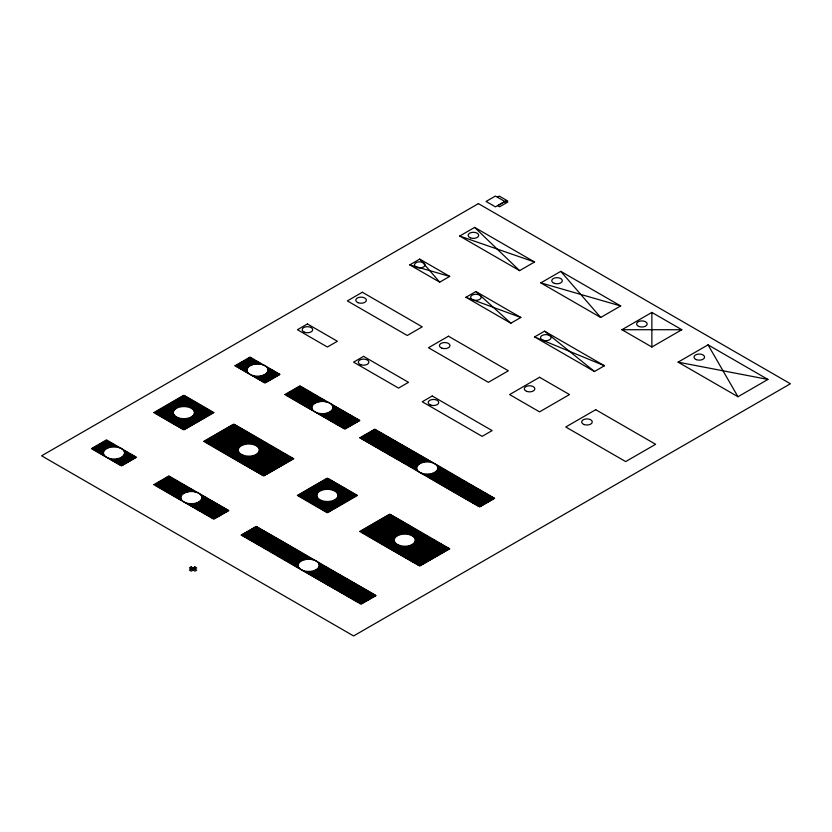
<?xml version="1.0" encoding="UTF-8"?>
<svg xmlns="http://www.w3.org/2000/svg" width="832" height="832" viewBox="0 0 832 832"><rect width="100%" height="100%" fill="white"/><g stroke="black" fill="none" stroke-linecap="round" stroke-linejoin="round"><path stroke-width="1.25" d="M497.411 197.174L499.283 196.092L507.77 200.99L505.898 202.072L495.435 196.05L486.075 201.458L495.435 206.866L504.795 201.458M91.52 448.604L106.496 439.962L136.448 457.257L121.472 465.899L91.52 448.604L106.496 448.604M153.92 412.578L183.872 395.294L213.824 412.578L183.872 429.874L153.92 412.578L173.285 412.578M235.04 365.747L250.016 357.105L279.968 374.39L264.992 383.042L235.04 365.747L250.016 365.747M409.76 264.878L419.744 259.106L449.696 276.401L439.712 282.162L409.76 264.878L449.696 276.401M459.68 236.049L474.656 227.406L534.56 261.997L519.584 270.639L459.68 236.049L534.56 261.997M203.84 441.407L233.792 424.112L293.696 458.692L263.744 475.987L203.84 441.407L263.744 441.407M284.96 394.566L299.936 385.923L359.84 420.503L344.864 429.156L284.96 394.566L314.912 394.566M465.92 297.294L475.904 291.533L520.832 317.47L510.848 323.232L465.92 297.294L520.832 317.47M153.92 484.64L168.896 475.987L228.8 510.578L213.824 519.22L153.92 484.64L183.872 484.64M540.8 282.89L560.768 271.357L620.672 305.947L600.704 317.47L540.8 282.89L620.672 305.947M359.84 437.798L374.816 429.156L494.624 498.326L479.648 506.969L359.84 437.798L389.792 437.798M534.56 336.929L544.544 331.167L604.448 365.747L594.464 371.509L534.56 336.929L604.448 365.747M297.44 495.446L327.392 478.15L357.344 495.446L327.392 512.73L297.44 495.446L316.805 495.446M241.28 535.07L256.256 526.427L376.064 595.598L361.088 604.24L241.28 535.07L271.232 535.07M621.92 329.722L651.872 312.426L681.824 329.722L651.872 347.017L621.92 329.722L681.824 329.722M359.84 531.471L389.792 514.176L449.696 548.766L419.744 566.051L359.84 531.471L419.744 531.471M678.08 362.149L708.032 344.854L767.936 379.434L737.984 396.729L678.08 362.149L767.936 379.434M249.163 357.594L250.869 357.594M247.395 358.613L252.637 358.613M245.627 359.632L254.405 359.632M243.87 360.651L256.162 360.651M242.102 361.67L257.93 361.67M240.334 362.69L259.698 362.69M238.566 363.709L261.466 363.709M236.808 364.728L252.356 364.728M262.652 364.728L263.224 364.728M236.808 366.766L248.591 366.766M238.566 367.786L247.686 367.786M267.322 367.786L268.518 367.786M240.334 368.805L247.146 368.805M267.862 368.805L270.286 368.805M242.102 369.824L246.927 369.824M268.081 369.824L272.054 369.824M243.87 370.843L247 370.843M268.008 370.843L273.822 370.843M245.627 371.862L247.374 371.862M267.634 371.862L275.579 371.862M247.395 372.882L248.102 372.882M266.906 372.882L277.347 372.882M265.762 373.901L279.115 373.901M263.952 374.92L279.063 374.92M252.689 375.939L254.519 375.939M260.489 375.939L277.295 375.939M254.457 376.958L275.527 376.958M256.214 377.978L273.77 377.978M257.982 378.997L272.002 378.997M259.75 380.016L270.234 380.016M261.518 381.035L268.466 381.035M263.276 382.054L266.708 382.054M299.083 386.422L300.789 386.422M297.315 387.431L302.557 387.431M295.547 388.45L304.325 388.45M293.79 389.47L306.082 389.47M292.022 390.489L307.85 390.489M290.254 391.508L309.618 391.508M288.486 392.527L311.386 392.527M286.728 393.546L313.144 393.546M286.728 395.585L316.68 395.585M182.156 396.282L185.588 396.282M288.486 396.604L318.438 396.604M180.398 397.301L187.346 397.301M290.254 397.623L320.206 397.623M178.63 398.32L189.114 398.32M292.022 398.642L321.974 398.642M176.862 399.339L190.882 399.339M293.79 399.662L323.742 399.662M175.094 400.358L192.65 400.358M295.547 400.681L325.499 400.681M173.337 401.378L194.407 401.378M297.315 401.7L319.249 401.7M325.551 401.7L327.267 401.7M171.569 402.397L196.175 402.397M299.083 402.719L315.879 402.719M169.801 403.416L197.943 403.416M300.841 403.738L314.101 403.738M168.043 404.435L199.701 404.435M302.609 404.758L312.967 404.758M331.833 404.758L332.561 404.758M166.275 405.454L201.469 405.454M304.377 405.777L312.26 405.777M332.54 405.777L334.329 405.777M164.507 406.474L203.237 406.474M306.134 406.796L311.886 406.796M332.914 406.796L336.086 406.796M162.75 407.482L178.017 407.482M189.727 407.482L204.994 407.482M307.902 407.815L311.823 407.815M332.977 407.815L337.854 407.815M160.982 408.502L175.978 408.502M191.766 408.502L206.762 408.502M309.67 408.834L312.052 408.834M332.748 408.834L339.622 408.834M159.214 409.521L174.699 409.521M193.045 409.521L208.53 409.521M311.438 409.854L312.603 409.854M332.197 409.854L341.39 409.854M157.446 410.54L173.888 410.54M193.856 410.54L210.298 410.54M331.271 410.873L343.148 410.873M155.688 411.559L173.43 411.559M194.314 411.559L212.056 411.559M329.836 411.892L344.916 411.892M194.459 412.578A10.587 6.115 0 0 0 178.578 407.285A10.587 6.115 0 0 0 178.578 417.872A10.587 6.115 0 0 0 194.459 412.578L213.824 412.578M316.732 412.911L317.346 412.911M327.454 412.911L346.684 412.911M155.688 413.598L173.43 413.598M194.314 413.598L212.056 413.598M318.49 413.93L348.442 413.93M157.446 414.617L173.888 414.617M193.856 414.617L210.298 414.617M320.258 414.95L350.21 414.95M159.214 415.636L174.699 415.636M193.045 415.636L208.53 415.636M322.026 415.969L351.978 415.969M160.982 416.655L175.978 416.655M191.766 416.655L206.762 416.655M323.794 416.988L353.746 416.988M162.75 417.674L178.017 417.674M189.727 417.674L204.994 417.674M325.551 418.007L355.503 418.007M164.507 418.694L203.237 418.694M327.319 419.026L357.271 419.026M166.275 419.713L201.469 419.713M329.087 420.046L359.039 420.046M168.043 420.732L199.701 420.732M330.845 421.065L358.883 421.065M169.801 421.751L197.943 421.751M332.613 422.084L357.115 422.084M171.569 422.77L196.175 422.77M334.381 423.103L355.347 423.103M173.337 423.79L194.407 423.79M336.138 424.122L353.59 424.122M175.094 424.809L192.65 424.809M232.076 425.1L235.508 425.1M337.906 425.142L351.822 425.142M176.862 425.828L190.882 425.828M230.318 426.119L237.266 426.119M339.674 426.161L350.054 426.161M178.63 426.847L189.114 426.847M228.55 427.138L239.034 427.138M341.442 427.18L348.286 427.18M180.398 427.866L187.346 427.866M226.782 428.158L240.802 428.158M343.2 428.199L346.528 428.199M182.156 428.886L185.588 428.886M225.014 429.177L242.57 429.177M373.963 429.645L375.669 429.645M223.257 430.196L244.327 430.196M372.195 430.664L377.437 430.664M221.489 431.215L246.095 431.215M370.427 431.683L379.205 431.683M219.721 432.234L247.863 432.234M368.67 432.702L380.962 432.702M217.963 433.254L249.621 433.254M366.902 433.722L382.73 433.722M216.195 434.273L251.389 434.273M365.134 434.741L384.498 434.741M214.427 435.292L253.157 435.292M363.366 435.76L386.266 435.76M212.67 436.311L254.914 436.311M361.608 436.779L388.024 436.779M210.902 437.33L256.682 437.33M209.134 438.35L258.45 438.35M361.608 438.818L391.56 438.818M207.366 439.369L260.218 439.369M363.366 439.837L393.318 439.837M105.643 440.461L107.349 440.461M205.608 440.388L261.976 440.388M365.134 440.856L395.086 440.856M103.875 441.48L109.117 441.48M366.902 441.875L396.854 441.875M102.107 442.499L110.885 442.499M205.608 442.426L265.512 442.426M368.67 442.894L398.622 442.894M207.366 443.446L267.27 443.446M100.35 443.518L112.642 443.518M370.427 443.914L400.379 443.914M209.134 444.465L244.473 444.465M253.063 444.465L269.038 444.465M98.582 444.538L114.41 444.538M372.195 444.933L402.147 444.933M210.902 445.484L241.738 445.484M255.798 445.484L270.806 445.484M96.814 445.557L116.178 445.557M373.963 445.952L403.915 445.952M212.67 446.503L240.146 446.503M257.39 446.503L272.574 446.503M95.046 446.566L117.946 446.566M375.721 446.971L405.673 446.971M93.288 447.585L108.836 447.585M119.132 447.585L119.704 447.585M214.427 447.512L239.127 447.512M258.409 447.512L274.331 447.512M377.489 447.99L407.441 447.99M216.195 448.531L238.503 448.531M259.033 448.531L276.099 448.531M379.257 449.01L409.209 449.01M93.288 449.623L105.071 449.623M217.963 449.55L238.212 449.55M259.324 449.55L277.867 449.55M381.014 450.029L410.966 450.029M95.046 450.642L104.166 450.642M123.802 450.642L124.998 450.642M219.721 450.57L238.222 450.57M259.314 450.57L279.625 450.57M382.782 451.048L412.734 451.048M221.489 451.589L238.524 451.589M259.012 451.589L281.393 451.589M96.814 451.662L103.626 451.662M124.342 451.662L126.766 451.662M384.55 452.067L414.502 452.067M223.257 452.608L239.158 452.608M258.378 452.608L283.161 452.608M98.582 452.681L103.407 452.681M124.561 452.681L128.534 452.681M386.318 453.086L416.27 453.086M225.014 453.627L240.188 453.627M257.348 453.627L284.918 453.627M100.35 453.7L103.48 453.7M124.488 453.7L130.302 453.7M388.076 454.106L418.028 454.106M226.782 454.646L241.79 454.646M255.746 454.646L286.686 454.646M102.107 454.719L103.854 454.719M124.114 454.719L132.059 454.719M389.844 455.125L419.796 455.125M103.875 455.738L104.582 455.738M123.386 455.738L133.827 455.738M228.55 455.666L244.598 455.666M252.938 455.666L288.454 455.666M391.612 456.144L421.564 456.144M122.242 456.758L135.595 456.758M230.318 456.685L290.222 456.685M393.37 457.163L423.322 457.163M120.432 457.777L135.543 457.777M232.076 457.704L291.98 457.704M395.138 458.182L425.09 458.182M109.169 458.796L110.999 458.796M116.969 458.796L133.775 458.796M233.844 458.723L293.644 458.723M396.906 459.202L426.858 459.202M110.937 459.815L132.007 459.815M235.612 459.742L291.876 459.742M398.674 460.221L428.626 460.221M237.37 460.762L290.118 460.762M112.694 460.834L130.25 460.834M400.431 461.24L430.383 461.24M239.138 461.781L288.35 461.781M114.462 461.854L128.482 461.854M402.199 462.259L423.914 462.259M430.55 462.259L432.151 462.259M240.906 462.8L286.582 462.8M116.23 462.873L126.714 462.873M403.967 463.278L420.649 463.278M117.998 463.892L124.946 463.892M242.674 463.819L284.814 463.819M405.725 464.298L418.891 464.298M119.756 464.911L123.188 464.911M244.431 464.838L283.057 464.838M407.493 465.317L417.778 465.317M436.686 465.317L437.445 465.317M246.199 465.858L281.289 465.858M409.261 466.336L417.071 466.336M437.393 466.336L439.213 466.336M247.967 466.877L279.521 466.877M411.018 467.355L416.718 467.355M437.746 467.355L440.97 467.355M249.725 467.896L277.763 467.896M412.786 468.374L416.655 468.374M437.809 468.374L442.738 468.374M251.493 468.915L275.995 468.915M414.554 469.394L416.894 469.394M437.57 469.394L444.506 469.394M253.261 469.934L274.227 469.934M416.322 470.413L417.456 470.413M437.008 470.413L446.274 470.413M255.018 470.954L272.47 470.954M436.072 471.432L448.032 471.432M256.786 471.973L270.702 471.973M434.616 472.441L449.8 472.441M258.554 472.992L268.934 472.992M421.616 473.46L422.271 473.46M432.193 473.46L451.568 473.46M260.322 474.011L267.166 474.011M423.374 474.479L453.326 474.479M262.08 475.03L265.408 475.03M425.142 475.498L455.094 475.498M168.043 476.486L169.749 476.486M426.91 476.518L456.862 476.518M166.275 477.506L171.517 477.506M428.678 477.537L458.63 477.537M164.507 478.525L173.285 478.525M430.435 478.556L460.387 478.556M325.676 479.138L329.108 479.138M162.75 479.544L175.042 479.544M432.203 479.575L462.155 479.575M323.918 480.158L330.866 480.158M160.982 480.563L176.81 480.563M433.971 480.594L463.923 480.594M322.15 481.177L332.634 481.177M159.214 481.582L178.578 481.582M435.729 481.614L465.681 481.614M320.382 482.196L334.402 482.196M157.446 482.602L180.346 482.602M437.497 482.633L467.449 482.633M318.614 483.215L336.17 483.215M155.688 483.621L182.104 483.621M439.265 483.652L469.217 483.652M316.857 484.234L337.927 484.234M441.022 484.671L470.974 484.671M315.089 485.254L339.695 485.254M155.688 485.649L185.64 485.649M442.79 485.69L472.742 485.69M313.321 486.273L341.463 486.273M157.446 486.668L187.398 486.668M444.558 486.71L474.51 486.71M311.563 487.292L343.221 487.292M159.214 487.687L189.166 487.687M446.326 487.729L476.278 487.729M309.795 488.311L344.989 488.311M160.982 488.706L190.934 488.706M448.084 488.748L478.036 488.748M308.027 489.33L346.757 489.33M162.75 489.726L192.702 489.726M449.852 489.767L479.804 489.767M306.27 490.35L321.537 490.35M333.247 490.35L348.514 490.35M164.507 490.745L194.459 490.745M451.62 490.786L481.572 490.786M304.502 491.369L319.498 491.369M335.286 491.369L350.282 491.369M166.275 491.764L188.209 491.764M194.511 491.764L196.227 491.764M453.378 491.806L483.33 491.806M302.734 492.388L318.219 492.388M336.565 492.388L352.05 492.388M168.043 492.783L184.839 492.783M455.146 492.825L485.098 492.825M300.966 493.407L317.408 493.407M337.376 493.407L353.818 493.407M169.801 493.802L183.061 493.802M456.914 493.844L486.866 493.844M299.208 494.426L316.95 494.426M337.834 494.426L355.576 494.426M171.569 494.822L181.927 494.822M200.793 494.822L201.521 494.822M458.682 494.863L488.634 494.863M337.979 495.446L357.344 495.446M173.337 495.841L181.22 495.841M201.5 495.841L203.289 495.841M460.439 495.882L490.391 495.882M299.208 496.465L316.95 496.465M337.834 496.465L355.576 496.465M175.094 496.86L180.846 496.86M201.874 496.86L205.046 496.86M462.207 496.902L492.159 496.902M300.966 497.484L317.408 497.484M337.376 497.484L353.818 497.484M176.862 497.879L180.783 497.879M201.937 497.879L206.814 497.879M463.975 497.921L493.927 497.921M302.734 498.503L318.219 498.503M336.565 498.503L352.05 498.503M178.63 498.898L181.012 498.898M201.708 498.898L208.582 498.898M465.733 498.94L493.563 498.94M304.502 499.522L319.498 499.522M335.286 499.522L350.282 499.522M180.398 499.918L181.563 499.918M201.157 499.918L210.35 499.918M467.501 499.959L491.795 499.959M306.27 500.542L321.537 500.542A10.587 6.115 0 0 0 337.958 495.882A10.587 6.115 0 0 0 322.764 489.944A10.587 6.115 0 0 0 321.454 500.51M333.247 500.542L348.514 500.542M200.231 500.937L212.108 500.937M469.269 500.978L490.027 500.978M308.027 501.561L346.757 501.561M198.796 501.956L213.876 501.956M471.026 501.998L488.27 501.998M309.795 502.58L344.989 502.58M185.692 502.975L186.306 502.975M196.414 502.975L215.644 502.975M472.794 503.017L486.502 503.017M311.563 503.599L343.221 503.599M187.45 503.994L217.402 503.994M474.562 504.036L484.734 504.036M313.321 504.618L341.463 504.618M189.218 505.014L219.17 505.014M476.33 505.055L482.966 505.055M315.089 505.638L339.695 505.638M190.986 506.033L220.938 506.033M478.088 506.074L481.208 506.074M316.857 506.646L337.927 506.646M192.754 507.052L222.706 507.052M318.614 507.666L336.17 507.666M194.511 508.071L224.463 508.071M320.382 508.685L334.402 508.685M196.279 509.09L226.231 509.09M322.15 509.704L332.634 509.704M198.047 510.11L227.999 510.11M323.918 510.723L330.866 510.723M199.805 511.129L227.843 511.129M325.676 511.742L329.108 511.742M201.573 512.148L226.075 512.148M203.341 513.167L224.307 513.167M205.098 514.186L222.55 514.186M206.866 515.206L220.782 515.206M388.076 515.164L391.508 515.164M208.634 516.225L219.014 516.225M386.318 516.183L393.266 516.183M210.402 517.244L217.246 517.244M384.55 517.202L395.034 517.202M212.16 518.263L215.488 518.263M382.782 518.222L396.802 518.222M381.014 519.241L398.57 519.241M379.257 520.26L400.327 520.26M377.489 521.279L402.095 521.279M375.721 522.298L403.863 522.298M373.963 523.318L405.621 523.318M372.195 524.337L407.389 524.337M370.427 525.356L409.157 525.356M368.67 526.375L410.914 526.375M255.403 526.916L257.109 526.916M366.902 527.394L412.682 527.394M253.635 527.935L258.877 527.935M365.134 528.414L414.45 528.414M251.867 528.954L260.645 528.954M363.366 529.433L416.218 529.433M250.11 529.974L262.402 529.974M361.608 530.452L417.976 530.452M248.342 530.993L264.17 530.993M246.574 532.012L265.938 532.012M361.608 532.49L421.512 532.49M244.806 533.031L267.706 533.031M363.366 533.51L423.27 533.51M243.048 534.05L269.464 534.05M365.134 534.529L400.473 534.529M409.063 534.529L425.038 534.529M366.902 535.548L397.738 535.548M411.798 535.548L426.806 535.548M243.048 536.089L273 536.089M368.67 536.567L396.146 536.567M413.39 536.567L428.574 536.567M244.806 537.108L274.758 537.108M370.427 537.586L395.127 537.586M414.409 537.586L430.331 537.586M246.574 538.127L276.526 538.127M372.195 538.606L394.503 538.606M415.033 538.606L432.099 538.606M248.342 539.146L278.294 539.146M373.963 539.625L394.212 539.625M415.324 539.625L433.867 539.625M250.11 540.166L280.062 540.166M375.721 540.644L394.222 540.644M415.314 540.644L435.625 540.644M251.867 541.185L281.819 541.185M377.489 541.663L394.524 541.663M415.012 541.663L437.393 541.663M253.635 542.204L283.587 542.204M379.257 542.682L395.158 542.682M414.378 542.682L439.161 542.682M255.403 543.223L285.355 543.223M381.014 543.702L396.188 543.702M413.348 543.702L440.918 543.702M257.161 544.242L287.113 544.242M382.782 544.721L397.79 544.721M411.746 544.721L442.686 544.721M258.929 545.262L288.881 545.262M384.55 545.73L400.598 545.73M408.938 545.73L444.454 545.73M260.697 546.281L290.649 546.281M386.318 546.749L446.222 546.749M262.454 547.3L292.406 547.3M388.076 547.768L447.98 547.768M264.222 548.319L294.174 548.319M389.844 548.787L449.644 548.787M265.99 549.338L295.942 549.338M391.612 549.806L447.876 549.806M267.758 550.358L297.71 550.358M393.37 550.826L446.118 550.826M269.516 551.377L299.468 551.377M395.138 551.845L444.35 551.845M271.284 552.396L301.236 552.396M396.906 552.864L442.582 552.864M273.052 553.415L303.004 553.415M398.674 553.883L440.814 553.883M274.81 554.434L304.762 554.434M400.431 554.902L439.057 554.902M276.578 555.454L306.53 555.454M402.199 555.922L437.289 555.922M278.346 556.473L308.298 556.473M403.967 556.941L435.521 556.941M280.114 557.492L310.066 557.492M405.725 557.96L433.763 557.96M281.871 558.511L311.823 558.511M407.493 558.979L431.995 558.979M283.639 559.53L305.354 559.53M311.99 559.53L313.591 559.53M409.261 559.998L430.227 559.998M285.407 560.55L302.089 560.55M411.018 561.018L428.47 561.018M287.165 561.569L300.331 561.569M412.786 562.037L426.702 562.037M288.933 562.588L299.218 562.588M318.126 562.588L318.885 562.588M414.554 563.056L424.934 563.056M290.701 563.607L298.511 563.607M318.833 563.607L320.653 563.607M416.322 564.075L423.166 564.075M292.458 564.626L298.158 564.626M319.186 564.626L322.41 564.626M418.08 565.094L421.408 565.094M294.226 565.646L298.095 565.646M319.249 565.646L324.178 565.646M295.994 566.665L298.334 566.665M319.01 566.665L325.946 566.665M297.762 567.684L298.896 567.684M318.448 567.684L327.714 567.684M317.512 568.693L329.472 568.693M316.056 569.712L331.24 569.712M303.056 570.731L303.711 570.731M313.633 570.731L333.008 570.731M304.814 571.75L334.766 571.75M306.582 572.77L336.534 572.77M308.35 573.789L338.302 573.789M310.118 574.808L340.07 574.808M311.875 575.827L341.827 575.827M313.643 576.846L343.595 576.846M315.411 577.866L345.363 577.866M317.169 578.885L347.121 578.885M318.937 579.904L348.889 579.904M320.705 580.923L350.657 580.923M322.462 581.942L352.414 581.942M324.23 582.962L354.182 582.962M325.998 583.981L355.95 583.981M327.766 585L357.718 585M329.524 586.019L359.476 586.019M331.292 587.038L361.244 587.038M333.06 588.058L363.012 588.058M334.818 589.077L364.77 589.077M336.586 590.096L366.538 590.096M338.354 591.115L368.306 591.115M340.122 592.134L370.074 592.134M341.879 593.154L371.831 593.154M343.647 594.173L373.599 594.173M345.415 595.192L375.367 595.192M347.173 596.211L375.003 596.211M348.941 597.23L373.235 597.23M350.709 598.25L371.467 598.25M352.466 599.269L369.71 599.269M354.234 600.288L367.942 600.288M356.002 601.307L366.174 601.307M357.77 602.326L364.406 602.326M359.528 603.346L362.648 603.346M193.118 567.913L194.958 568.974M191.131 569.067L192.972 570.128M544.544 331.167L594.464 371.509M475.904 291.533L510.848 323.232M474.656 227.406L519.584 270.639M560.768 271.357L600.704 317.47M419.744 259.106L439.712 282.162M708.032 344.854L737.984 396.729M651.872 312.426L651.872 347.017M478.4 203.632L41.6 455.811L353.6 635.95L790.4 383.76L478.4 203.632M505.898 200.99L497.702 205.722L499.574 206.804L507.77 202.072L505.898 200.99M307.424 323.96L297.44 329.722L327.392 347.017L337.376 341.255L307.424 323.96M362.336 292.25L347.36 300.903L407.264 335.483L422.24 326.841L362.336 292.25M363.584 356.377L353.6 362.149L398.528 388.086L408.512 382.325L363.584 356.377M448.448 336.211L428.48 347.734L488.384 382.325L508.352 370.791L448.448 336.211M432.224 396.011L422.24 401.773L482.144 436.363L492.128 430.591L432.224 396.011M191.131 566.904L189.374 567.913L194.958 571.137L196.716 570.128L191.131 566.904M194.875 566.904L189.374 570.076L191.214 571.137L196.716 567.965L194.875 566.904M539.552 377.281L509.6 394.566L539.552 411.861L569.504 394.566L539.552 377.281M595.712 409.698L565.76 426.993L625.664 461.583L655.616 444.288L595.712 409.698M108.69 458.224A10.587 6.115 0 0 0 124.571 452.93A10.587 6.115 0 0 0 108.69 447.637A10.587 6.115 0 0 0 108.69 458.224M186.066 502.902A10.587 6.115 0 0 0 201.947 497.609A10.587 6.115 0 0 0 186.066 492.305A10.587 6.115 0 0 0 186.066 502.902M302.734 570.398A10.587 6.115 0 0 0 319.238 565.77A10.587 6.115 0 0 0 304.044 559.832A10.587 6.115 0 0 0 302.734 570.398M398.83 545.178A10.587 6.115 0 0 0 415.334 540.55A10.587 6.115 0 0 0 400.14 534.612A10.587 6.115 0 0 0 398.83 545.178M243.474 455.343A10.587 6.115 0 0 0 259.355 450.05A10.587 6.115 0 0 0 243.474 444.756A10.587 6.115 0 0 0 243.474 455.343M421.294 473.127A10.587 6.115 0 0 0 437.798 468.499A10.587 6.115 0 0 0 422.604 462.561A10.587 6.115 0 0 0 421.294 473.127M317.106 412.838A10.587 6.115 0 0 0 332.987 407.534A10.587 6.115 0 0 0 317.106 402.241A10.587 6.115 0 0 0 317.106 412.838M251.566 375.138A10.587 6.115 0 0 0 268.07 370.51A10.587 6.115 0 0 0 252.876 364.572A10.587 6.115 0 0 0 251.566 375.138M430.82 405.142A5.294 3.058 0 0 0 438.766 402.49A5.294 3.058 0 0 0 430.82 399.849A5.294 3.058 0 0 0 430.82 405.142M360.932 364.79A5.294 3.058 0 0 0 368.878 362.149A5.294 3.058 0 0 0 360.932 359.497A5.294 3.058 0 0 0 360.932 364.79M304.46 332.249A5.294 3.058 0 0 0 312.707 329.94A5.294 3.058 0 0 0 305.115 326.976A5.294 3.058 0 0 0 304.46 332.249M584.324 424.601A5.294 3.058 0 0 0 592.27 421.949A5.294 3.058 0 0 0 584.324 419.297A5.294 3.058 0 0 0 584.324 424.601M526.604 391.342A5.294 3.058 0 0 0 534.851 389.022A5.294 3.058 0 0 0 527.259 386.058A5.294 3.058 0 0 0 526.604 391.342M442.052 348.223A5.294 3.058 0 0 0 449.998 345.571A5.294 3.058 0 0 0 442.052 342.93A5.294 3.058 0 0 0 442.052 348.223M358.124 302.713A5.294 3.058 0 0 0 366.371 300.394A5.294 3.058 0 0 0 358.779 297.43A5.294 3.058 0 0 0 358.124 302.713M543.14 340.298A5.294 3.058 0 0 0 551.086 337.646A5.294 3.058 0 0 0 543.14 335.005A5.294 3.058 0 0 0 543.14 340.298M472.94 299.832A5.294 3.058 0 0 0 481.187 297.513A5.294 3.058 0 0 0 473.595 294.549A5.294 3.058 0 0 0 472.94 299.832M417.092 267.519A5.294 3.058 0 0 0 425.038 264.878A5.294 3.058 0 0 0 417.092 262.226A5.294 3.058 0 0 0 417.092 267.519M696.332 359.632A5.294 3.058 0 0 0 704.579 357.323A5.294 3.058 0 0 0 696.987 354.349A5.294 3.058 0 0 0 696.332 359.632M638.924 326.487A5.294 3.058 0 0 0 647.171 324.178A5.294 3.058 0 0 0 639.579 321.204A5.294 3.058 0 0 0 638.924 326.487M554.372 283.369A5.294 3.058 0 0 0 562.318 280.727A5.294 3.058 0 0 0 554.372 278.075A5.294 3.058 0 0 0 554.372 283.369M470.444 237.869A5.294 3.058 0 0 0 478.691 235.55A5.294 3.058 0 0 0 471.099 232.586A5.294 3.058 0 0 0 470.444 237.869"/></g></svg>
